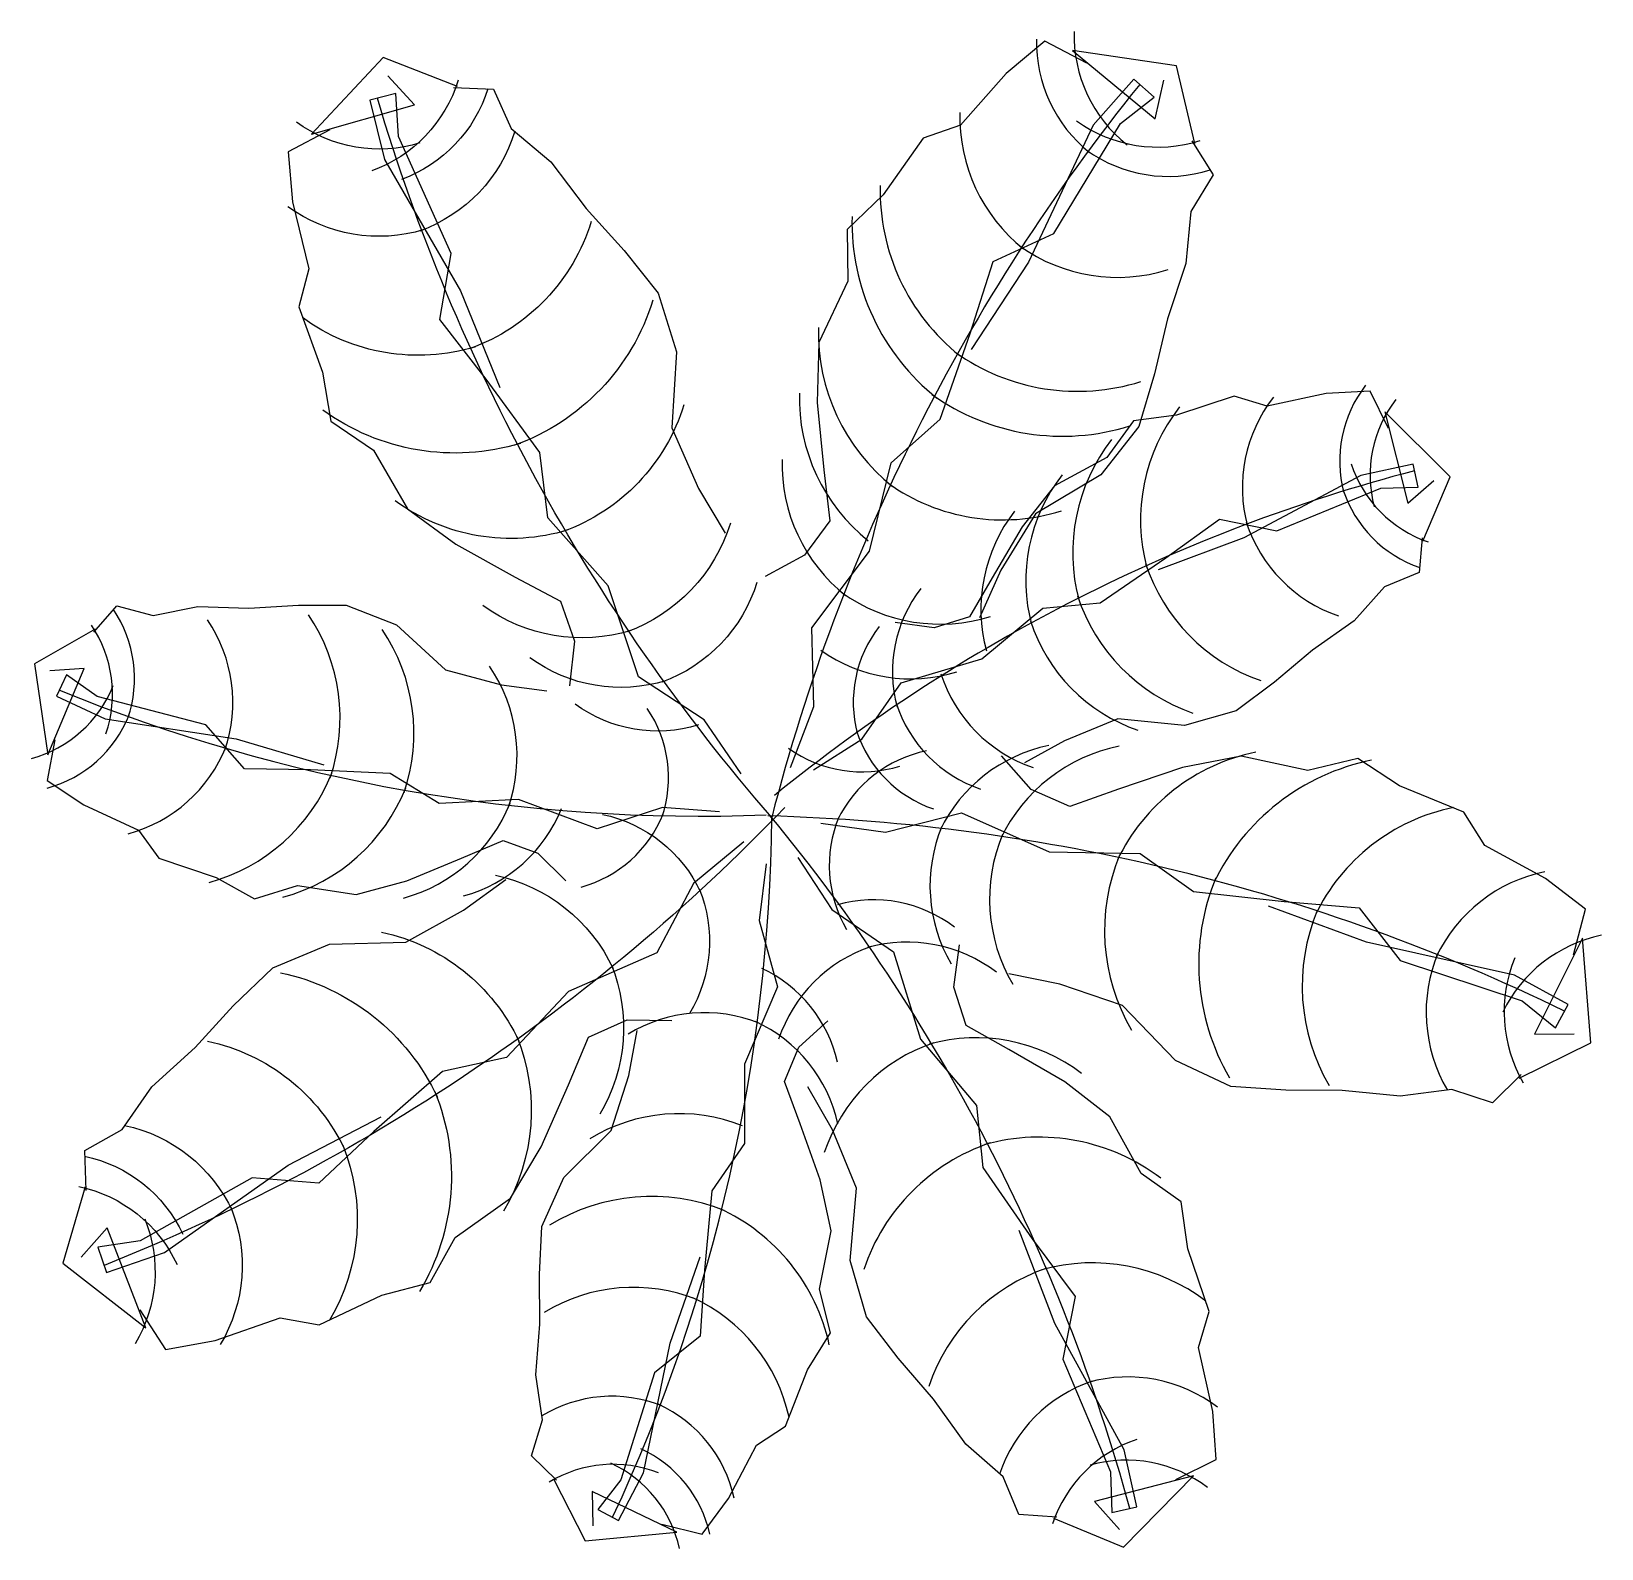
# Model space of a CAD drawing. Extents: x -224759 to -221969, y 38942 to 41638.
import ezdxf

# ---------------------------------------------------------------- set-up
doc = ezdxf.new("R2010")
doc.units = 0
doc.header["$LTSCALE"] = 100
doc.header["$MEASUREMENT"] = 0
doc.layers.get('0').update_dxf_attribs({"linetype": 'CONTINUOUS'})

msp = doc.modelspace()

# ---------------------------------------------------------------- linework, layer by layer
for p, q in [((-222958.2, 41620.8), (-223027.1, 41563.7)), ((-222883.6, 41582), (-222958.2, 41620.8)), ((-222724.2, 41577.1), (-222909, 41604.5)), ((-222909, 41604.5), (-222761.9, 41483.2)), ((-224133.9, 41592.3), (-224261.5, 41455.7)), ((-224002, 41540.7), (-224133.9, 41592.3)), ((-222691.7, 41439.2), (-222724.2, 41577.1)), ((-224078.1, 41507.9), (-224125.8, 41559.2)), ((-223027.1, 41563.7), (-223108.3, 41472)), ((-222799.9, 41553.3), (-222872.1, 41471.8)), ((-222764.2, 41521.7), (-222799.9, 41553.3)), ((-222761.9, 41483.2), (-222746.7, 41551.6)), ((-224111.1, 41527.8), (-224157.3, 41516.4)), ((-224157.3, 41516.4), (-224131.3, 41410.7)), ((-224106.4, 41451.9), (-224111.1, 41527.8)), ((-224008.7, 41539), (-223937.7, 41535.5)), ((-223937.7, 41535.5), (-223906.5, 41466.1)), ((-222824, 41474.7), (-222764.2, 41521.7)), ((-224261.5, 41455.7), (-224078.1, 41507.9)), ((-224228.5, 41463.8), (-224302.9, 41424.5)), ((-223906.5, 41466.1), (-223835.8, 41406.4)), ((-223108.3, 41472), (-223174.4, 41448.7)), ((-222872.1, 41471.8), (-222987.5, 41228.6)), ((-222942.4, 41279.5), (-222824, 41474.7)), ((-224013, 41243.6), (-224106.4, 41451.9)), ((-223174.4, 41448.7), (-223245.4, 41348)), ((-222696.8, 41443.8), (-222659.4, 41383.3)), ((-224302.9, 41424.5), (-224295, 41335.3)), ((-224131.3, 41410.7), (-223996.7, 41177.6)), ((-223835.8, 41406.4), (-223773.3, 41323.7)), ((-222659.4, 41383.3), (-222698.8, 41318.3)), ((-223245.4, 41348), (-223309.2, 41286.3)), ((-224295, 41335.3), (-224265.7, 41216.4)), ((-223773.3, 41323.7), (-223705.9, 41249.2)), ((-222698.8, 41318.3), (-222707.7, 41226.1)), ((-223309.2, 41286.3), (-223308.5, 41194.7)), ((-223050.2, 41229.6), (-222942.4, 41279.5)), ((-224033.2, 41126.5), (-224013, 41243.6)), ((-223705.9, 41249.2), (-223645, 41173.1)), ((-224265.7, 41216.4), (-224284, 41148.8)), ((-223090.7, 41101.8), (-223050.2, 41229.6)), ((-222987.5, 41228.6), (-223088.9, 41073)), ((-222707.7, 41226.1), (-222740.3, 41127.8)), ((-223308.5, 41194.7), (-223359.7, 41085.6)), ((-223996.7, 41177.6), (-223926.3, 41005.7)), ((-223645, 41173.1), (-223612.4, 41069)), ((-224284, 41148.8), (-224241.5, 41033.1)), ((-223951, 41020.6), (-224033.2, 41126.5)), ((-222740.3, 41127.8), (-222763.3, 41029.9)), ((-223144.1, 40949.1), (-223090.7, 41101.8)), ((-223612.4, 41069), (-223621.1, 40933.7)), ((-223359.7, 41085.6), (-223362.9, 40979.3)), ((-224241.5, 41033.1), (-224226.9, 40945.6)), ((-223855.7, 40889.9), (-223951, 41020.6)), ((-222763.3, 41029.9), (-222791.4, 40936.6)), ((-222621.6, 40990.4), (-222724, 40956.5)), ((-222563, 40972.5), (-222621.6, 40990.4)), ((-222458.2, 40994.8), (-222563, 40972.5)), ((-222380, 40999.2), (-222458.2, 40994.8)), ((-222347.7, 40933), (-222380, 40999.2)), ((-223362.9, 40979.3), (-223350.8, 40859.5)), ((-222724, 40956.5), (-222800.9, 40946.2)), ((-222238, 40846.8), (-222353.9, 40962.2)), ((-222353.9, 40962.2), (-222313.3, 40800.3)), ((-224226.9, 40945.6), (-224151.2, 40894.2)), ((-223621.1, 40933.7), (-223573.6, 40826.3)), ((-223231, 40871.6), (-223144.1, 40949.1)), ((-222791.4, 40936.6), (-222858.5, 40850.6)), ((-222800.9, 40946.2), (-222848, 40881.4)), ((-224151.2, 40894.2), (-224090.4, 40790)), ((-223841.2, 40774.3), (-223855.7, 40889.9)), ((-222848, 40881.4), (-222940.8, 40831.2)), ((-223350.8, 40859.5), (-223340.5, 40768.5)), ((-223269.7, 40714.9), (-223231, 40871.6)), ((-222858.5, 40850.6), (-222974.8, 40780.9)), ((-222396.8, 40849.5), (-222604.5, 40738.3)), ((-222303.7, 40869.3), (-222396.8, 40849.5)), ((-222295, 40828.5), (-222303.7, 40869.3)), ((-222286.8, 40732.8), (-222238, 40846.8)), ((-223573.6, 40826.3), (-223526, 40746.9)), ((-222940.8, 40831.2), (-222998.3, 40758)), ((-222546.3, 40750.7), (-222361.5, 40826.6)), ((-222361.5, 40826.6), (-222295, 40828.5)), ((-222313.3, 40800.3), (-222267.1, 40840.6)), ((-224090.4, 40790), (-224004.8, 40727)), ((-223734.3, 40653.5), (-223841.2, 40774.3)), ((-223340.5, 40768.5), (-223385, 40708)), ((-222974.8, 40780.9), (-223036.2, 40680.8)), ((-222743, 40702.7), (-222648.1, 40771.7)), ((-222648.1, 40771.7), (-222546.3, 40750.7)), ((-222998.3, 40758), (-223052.1, 40667.4)), ((-222604.5, 40738.3), (-222756.8, 40681.6)), ((-222288, 40738.7), (-222293.1, 40676.7)), ((-224004.8, 40727), (-223899.4, 40668.9)), ((-223385, 40708), (-223455, 40670)), ((-223372.3, 40578.6), (-223269.7, 40714.9)), ((-223036.2, 40680.8), (-223074.5, 40596.5)), ((-222860, 40623), (-222743, 40702.7)), ((-222293.1, 40676.7), (-222354.7, 40651.4)), ((-223899.4, 40668.9), (-223818.6, 40625.7)), ((-223680.4, 40491.6), (-223734.3, 40653.5)), ((-223052.1, 40667.4), (-223092.1, 40598)), ((-222354.7, 40651.4), (-222408.8, 40591.2)), ((-223818.6, 40625.7), (-223794.1, 40554.7)), ((-222961.5, 40613.6), (-222860, 40623)), ((-224648.2, 40570.9), (-224606.9, 40617.4)), ((-224606.9, 40617.4), (-224542.5, 40600.7)), ((-224542.5, 40600.7), (-224463, 40616.3)), ((-224463, 40616.3), (-224372.4, 40613.7)), ((-224372.4, 40613.7), (-224284.6, 40618.9)), ((-224284.6, 40618.9), (-224199.4, 40618.8)), ((-224199.4, 40618.8), (-224110.4, 40584.1)), ((-223092.1, 40598), (-223154.9, 40578.6)), ((-223070.1, 40523.5), (-222961.5, 40613.6)), ((-224645.7, 40576.3), (-224753.1, 40514.5)), ((-224110.4, 40584.1), (-224022.9, 40504)), ((-223368.7, 40439), (-223372.3, 40578.6)), ((-223154.9, 40578.6), (-223223.9, 40588.2)), ((-222408.8, 40591.2), (-222482.9, 40538.9)), ((-223794.1, 40554.7), (-223802.6, 40475.5)), ((-222482.9, 40538.9), (-222550, 40482)), ((-224753.1, 40514.5), (-224729.8, 40352.7)), ((-223213.3, 40480.9), (-223070.1, 40523.5)), ((-224729.8, 40352.7), (-224665, 40506.5)), ((-224665, 40506.5), (-224726.1, 40502)), ((-224696.6, 40494.9), (-224714.1, 40457.1)), ((-224642.2, 40456.5), (-224696.6, 40494.9)), ((-224022.9, 40504), (-223923.5, 40477.6)), ((-223563.4, 40415.3), (-223680.4, 40491.6)), ((-222550, 40482), (-222618.2, 40430.9)), ((-224714.1, 40457.1), (-224627.7, 40417)), ((-224448.9, 40406.2), (-224642.2, 40456.5)), ((-223923.5, 40477.6), (-223843.3, 40466.7)), ((-223283.3, 40380.7), (-223213.3, 40480.9)), ((-223410.3, 40330.4), (-223368.7, 40439)), ((-222618.2, 40430.9), (-222710.2, 40405.3)), ((-224627.7, 40417), (-224394.9, 40381.2)), ((-224380.1, 40328.3), (-224448.9, 40406.2)), ((-223497.7, 40319.4), (-223563.4, 40415.3)), ((-222828.3, 40416.7), (-222923.5, 40378.1)), ((-222710.2, 40405.3), (-222828.3, 40416.7)), ((-224717.2, 40379.7), (-224731.1, 40307.3)), ((-224394.9, 40381.2), (-224239.1, 40335.1)), ((-223369, 40326), (-223283.3, 40380.7)), ((-222923.5, 40378.1), (-222994.3, 40338.7)), ((-222982.8, 40291.3), (-223035.4, 40351.1)), ((-222609.1, 40350.8), (-222713.4, 40330.3)), ((-222491.2, 40325.3), (-222609.1, 40350.8)), ((-222402.1, 40346.4), (-222491.2, 40325.3)), ((-222327.8, 40298), (-222402.1, 40346.4)), ((-224262.8, 40326.4), (-224380.1, 40328.3)), ((-224121.4, 40319.9), (-224262.8, 40326.4)), ((-224034.6, 40266.5), (-224121.4, 40319.9)), ((-222713.4, 40330.3), (-222827.4, 40291.7)), ((-224731.1, 40307.3), (-224665.9, 40264)), ((-222913.8, 40261.4), (-222982.8, 40291.3)), ((-222827.4, 40291.7), (-222913.8, 40261.4)), ((-222213.8, 40251.2), (-222327.8, 40298)), ((-224665.9, 40264), (-224568.7, 40218.9)), ((-223893.6, 40273.3), (-224034.6, 40266.5)), ((-223753.5, 40221.5), (-223893.6, 40273.3)), ((-223637.4, 40259.6), (-223753.5, 40221.5)), ((-223536, 40251.9), (-223637.4, 40259.6)), ((-223356.5, 40231.7), (-223241.4, 40215.4)), ((-223241.4, 40215.4), (-223106.1, 40250.1)), ((-223106.1, 40250.1), (-222950.3, 40180.4)), ((-222176.3, 40192), (-222213.8, 40251.2)), ((-224568.7, 40218.9), (-224532.6, 40169.3)), ((-223994.5, 40169.1), (-223920.8, 40200.6)), ((-223920.8, 40200.6), (-223858.9, 40178.4)), ((-223858.9, 40178.4), (-223809.5, 40129.3)), ((-223493, 40198.4), (-223582.6, 40124.3)), ((-222950.3, 40180.4), (-222789, 40177.6)), ((-222789, 40177.6), (-222694, 40110.2)), ((-222068.8, 40133.3), (-222176.3, 40192)), ((-224532.6, 40169.3), (-224430.4, 40135)), ((-224091.9, 40129), (-223994.5, 40169.1)), ((-223453.1, 40159.2), (-223465.7, 40058.3)), ((-223397.2, 40170.7), (-223336.7, 40077.9)), ((-224430.4, 40135), (-224362.7, 40097)), ((-224362.7, 40097), (-224286.1, 40120.6)), ((-224286.1, 40120.6), (-224181.7, 40105)), ((-224181.7, 40105), (-224091.9, 40129)), ((-223990.9, 40076.9), (-223916.2, 40131.5)), ((-223582.6, 40124.3), (-223647.9, 40000.9)), ((-221997.7, 40078.9), (-222068.8, 40133.3)), ((-222694, 40110.2), (-222533.2, 40092.2)), ((-222533.2, 40092.2), (-222399.6, 40081.3)), ((-224093.6, 40019.8), (-223990.9, 40076.9)), ((-223336.7, 40077.9), (-223226.9, 40002.7)), ((-222386.7, 40019.9), (-222560.9, 40084.1)), ((-222399.6, 40081.3), (-222326.9, 39987.3)), ((-222019, 39997.5), (-221997.7, 40078.9)), ((-223465.7, 40058.3), (-223433.4, 39940.5)), ((-224329.8, 39974.3), (-224229.1, 40016.2)), ((-224229.1, 40016.2), (-224093.6, 40019.8)), ((-223120, 39940.2), (-223110.1, 40015.5)), ((-222123.8, 39961.7), (-222386.7, 40019.9)), ((-222002.7, 40027.3), (-222088.1, 39856.8)), ((-221988.1, 39841), (-222002.7, 40027.3)), ((-223647.9, 40000.9), (-223804.3, 39932.5)), ((-223226.9, 40002.7), (-223179, 39847.4)), ((-222326.9, 39987.3), (-222110.3, 39915.5)), ((-224400.1, 39906.8), (-224329.8, 39974.3)), ((-222931.5, 39945.2), (-223022.1, 39963.7)), ((-222028.3, 39909.5), (-222123.8, 39961.7)), ((-223804.3, 39932.5), (-223914.9, 39815.1)), ((-223433.4, 39940.5), (-223492, 39803.1)), ((-223098.1, 39872), (-223120, 39940.2)), ((-222820.2, 39907.7), (-222931.5, 39945.2)), ((-224468.2, 39832.9), (-224400.1, 39906.8)), ((-222726.3, 39809.9), (-222820.2, 39907.7)), ((-222110.3, 39915.5), (-222051.1, 39867.6)), ((-222051.1, 39867.6), (-222028.3, 39909.5)), ((-223769, 39851.1), (-223700.4, 39881.9)), ((-223700.4, 39881.9), (-223620.8, 39880.6)), ((-223395.5, 39833.2), (-223344, 39880.1)), ((-223022.1, 39829.2), (-223098.1, 39872)), ((-223804.6, 39766.7), (-223769, 39851.1)), ((-223697.5, 39783.2), (-223682.7, 39862.8)), ((-223179, 39847.4), (-223079.8, 39730)), ((-222115.3, 39778.6), (-221988.1, 39841)), ((-222088.1, 39856.8), (-222018, 39857.3)), ((-224544.9, 39763.2), (-224468.2, 39832.9)), ((-223914.9, 39815.1), (-224028.7, 39790.2)), ((-223420.7, 39772.4), (-223395.5, 39833.2)), ((-222922.9, 39771.6), (-223022.1, 39829.2)), ((-224028.7, 39790.2), (-224150.2, 39683.4)), ((-223492, 39803.1), (-223492.1, 39662)), ((-222627.5, 39763.6), (-222726.3, 39809.9)), ((-222112, 39784.6), (-222162.6, 39734.6)), ((-224597.9, 39687.3), (-224544.9, 39763.2)), ((-223852.9, 39656.4), (-223804.6, 39766.7)), ((-223728.8, 39685.3), (-223697.5, 39783.2)), ((-223392.9, 39697.3), (-223420.7, 39772.4)), ((-223335.8, 39686.3), (-223379.5, 39762.9)), ((-222842.7, 39709.7), (-222922.9, 39771.6)), ((-222530.2, 39757.1), (-222627.5, 39763.6)), ((-222429.8, 39756.5), (-222530.2, 39757.1)), ((-222326.6, 39746.6), (-222429.8, 39756.5)), ((-222234.8, 39758.5), (-222326.6, 39746.6)), ((-222162.6, 39734.6), (-222234.8, 39758.5)), ((-223079.8, 39730), (-223068.5, 39619.6)), ((-224302.4, 39623.7), (-224137.6, 39709.4)), ((-222787.1, 39609.2), (-222842.7, 39709.7)), ((-224664.2, 39650), (-224597.9, 39687.3)), ((-224150.2, 39683.4), (-224248.2, 39592)), ((-223813, 39601.7), (-223728.8, 39685.3)), ((-223357.5, 39598), (-223392.9, 39697.3)), ((-223292.9, 39582.9), (-223335.8, 39686.3)), ((-224661.3, 39579), (-224664.2, 39650)), ((-223907.9, 39565.4), (-223852.9, 39656.4)), ((-223492.1, 39662), (-223549.7, 39577.9)), ((-224522.3, 39468.5), (-224302.4, 39623.7)), ((-223068.5, 39619.6), (-222980.5, 39493.1)), ((-224366.7, 39601.5), (-224565.6, 39489.6)), ((-224248.2, 39592), (-224366.7, 39601.5)), ((-223852, 39514.6), (-223813, 39601.7)), ((-223338, 39507.1), (-223357.5, 39598)), ((-222716.1, 39558.6), (-222787.1, 39609.2)), ((-224663.5, 39585.4), (-224702.9, 39449.4)), ((-224006.1, 39495.5), (-223907.9, 39565.4)), ((-223549.7, 39577.9), (-223563.1, 39437)), ((-223304.1, 39454.2), (-223292.9, 39582.9)), ((-222704.1, 39474.9), (-222716.1, 39558.6)), ((-224624, 39512.6), (-224670.7, 39460.5)), ((-224555.3, 39334.7), (-224624, 39512.6)), ((-223856.3, 39429.5), (-223852, 39514.6)), ((-223358.6, 39403.6), (-223338, 39507.1)), ((-222940.4, 39342.6), (-223003.7, 39507.8)), ((-224565.6, 39489.6), (-224640.8, 39478)), ((-224640.8, 39478), (-224625.2, 39433)), ((-224050.5, 39415.4), (-224006.1, 39495.5)), ((-222980.5, 39493.1), (-222904.5, 39390.5)), ((-224702.9, 39449.4), (-224555.3, 39334.7)), ((-224625.2, 39433), (-224522.3, 39468.5)), ((-223624.2, 39307.7), (-223570.6, 39461.1)), ((-223275.2, 39354.4), (-223304.1, 39454.2)), ((-222666, 39363.9), (-222704.1, 39474.9)), ((-223855.3, 39341.5), (-223856.3, 39429.5)), ((-223563.1, 39437), (-223570.7, 39319.9)), ((-224136.3, 39393), (-224050.5, 39415.4)), ((-223338.8, 39326), (-223358.6, 39403.6)), ((-224566.4, 39366.9), (-224520.5, 39296.3)), ((-224247.6, 39340.1), (-224136.3, 39393)), ((-222904.5, 39390.5), (-222926.3, 39279.3)), ((-224432.4, 39312.3), (-224316.6, 39352.3)), ((-224316.6, 39352.3), (-224247.6, 39340.1)), ((-223862.4, 39251.1), (-223855.3, 39341.5)), ((-223218.9, 39280.6), (-223275.2, 39354.4)), ((-222817.2, 39117.7), (-222940.4, 39342.6)), ((-222685, 39299.9), (-222666, 39363.9)), ((-224520.5, 39296.3), (-224432.4, 39312.3)), ((-223570.7, 39319.9), (-223651.9, 39254.9)), ((-223380.1, 39260.2), (-223338.8, 39326)), ((-223671.4, 39076.9), (-223624.2, 39307.7)), ((-222659.6, 39186), (-222685, 39299.9)), ((-223651.9, 39254.9), (-223711.6, 39064.4)), ((-223419.3, 39159.8), (-223380.1, 39260.2)), ((-223156.2, 39208.2), (-223218.9, 39280.6)), ((-222926.3, 39279.3), (-222841.8, 39079)), ((-223850.7, 39171), (-223862.4, 39251.1)), ((-223098.5, 39128.1), (-223156.2, 39208.2)), ((-223870.6, 39107.5), (-223850.7, 39171)), ((-222654, 39100.9), (-222659.6, 39186)), ((-223470.6, 39126.2), (-223419.3, 39159.8)), ((-223520.4, 39031.3), (-223470.6, 39126.2)), ((-223032.4, 39069.7), (-223098.5, 39128.1)), ((-222794.6, 39016.4), (-222817.2, 39117.7)), ((-223826.1, 39064), (-223870.6, 39107.5)), ((-222725.7, 39065), (-222654, 39100.9)), ((-223831.4, 39066.7), (-223775, 38956.4)), ((-223711.6, 39064.4), (-223752.6, 39011.9)), ((-223715.6, 38992.5), (-223671.4, 39076.9)), ((-223004.2, 39002.9), (-223032.4, 39069.7)), ((-222694.1, 39072), (-222869.9, 39026.2)), ((-222841.8, 39079), (-222838.9, 39006.6)), ((-222818.5, 38944.7), (-222694.1, 39072)), ((-223612.2, 38971.8), (-223762.6, 39044.1)), ((-223762.6, 39044.1), (-223761.1, 38982.8)), ((-223566.9, 38968.3), (-223520.4, 39031.3)), ((-223752.6, 39011.9), (-223715.6, 38992.5)), ((-222936.7, 38998.1), (-223004.2, 39002.9)), ((-222869.9, 39026.2), (-222825.6, 38976.3)), ((-222838.9, 39006.6), (-222794.6, 39016.4)), ((-223638.5, 38985.7), (-223566.9, 38968.3)), ((-222943, 38996.7), (-222818.5, 38944.7)), ((-223775, 38956.4), (-223612.2, 38971.8))]:
    msp.add_line(p, q)
for centre, major_axis, start_param, end_param in [((-222656.9, 41632.1), (-176.4, 176.4), 0.760159, 1.684713), ((-222723.5, 41618.5), (-176.4, 176.4), 0.760159, 1.684713), ((-220112.5, 39385.1), (2432, 2432), 1.677498, 2.104505), ((-222809.9, 41486.5), (-211.7, 211.7), 0.760159, 1.684713), ((-222756.9, 41682.3), (-176.4, 176.4), 1.736406, 2.66096), ((-222739.2, 41630.3), (-176.4, 176.4), 1.736406, 2.66096), ((-222876.6, 41355.3), (264.6, 264.6), 2.330955, 3.255509), ((-222901.7, 41299.4), (282.3, 282.3), 2.330955, 3.255509), ((-222828.7, 41500.7), (211.7, 211.7), 3.307202, 4.231756), ((-223011.3, 41103.2), (-247, 247), 0.760159, 1.684713), ((-222900.2, 41373.1), (264.6, 264.6), 3.307202, 4.231756), ((-223070.1, 40987.4), (-229.4, 229.4), 0.760159, 1.684713), ((-222926.9, 41318.3), (-282.3, 282.3), 1.736406, 2.66096), ((-222345.4, 40827.6), (-185.2, 185.2), 0.124017, 1.04857), ((-222216, 40875.5), (154.4, 154.4), 1.694813, 2.619367), ((-222162, 40850.5), (154.4, 154.4), 1.694813, 2.619367), ((-222460.6, 40769.9), (231.6, 231.6), 1.694813, 2.619367), ((-222581.2, 40712.1), (231.6, 231.6), 1.694813, 2.619367), ((-223125.9, 40870.4), (-211.7, 211.7), 0.760159, 1.684713), ((-221539.3, 37946.3), (2128, 2128), 1.041356, 1.468363), ((-222686.5, 40662.5), (-216.1, 216.1), 0.124017, 1.04857), ((-222206.3, 40937.8), (-154.4, 154.4), 1.100264, 2.024817), ((-223033.4, 41119.8), (-247, 247), 1.736406, 2.66096), ((-222220.9, 40892.1), (154.4, 154.4), 2.67106, 3.595614), ((-222788, 40611.5), (200.7, 200.7), 1.694813, 2.619367), ((-222351.3, 40847.4), (185.2, 185.2), 2.67106, 3.595614), ((-222467.9, 40794.6), (231.6, 231.6), 2.67106, 3.595614), ((-223144.7, 40884.6), (-211.7, 211.7), 1.736406, 2.66096), ((-222988.9, 40500.9), (-169.8, 169.8), 0.124017, 1.04857), ((-222588.6, 40736.9), (231.6, 231.6), 2.67106, 3.595614), ((-224794, 40488.6), (-154.4, 154.4), 3.59778, 4.522334), ((-224537.9, 40418.1), (231.6, 231.6), 5.168576, 6.09313), ((-224833.1, 40460.8), (-154.4, 154.4), 3.59778, 4.522334), ((-224662.9, 40446), (185.2, 185.2), 5.168576, 6.09313), ((-224406.8, 40391.9), (231.6, 231.6), 5.168576, 6.09313), ((-223080.3, 40446.7), (154.4, 154.4), 1.694813, 2.619367), ((-222693.3, 40685.6), (-216.1, 216.1), 1.100264, 2.024817), ((-223196.9, 40762.4), (-194.1, 194.1), 1.736406, 2.66096), ((-224179.8, 40351.4), (200.7, 200.7), 5.168576, 6.09313), ((-222894, 40578), (185.2, 185.2), 2.67106, 3.595614), ((-224816.1, 40557.2), (154.4, 154.4), 4.192329, 5.116883), ((-223570.2, 43253.4), (-2128, 2128), 1.968076, 2.395083), ((-223845.3, 40312.6), (-154.4, 154.4), 3.59778, 4.522334), ((-222994.3, 40519.1), (169.8, 169.8), 2.67106, 3.595614), ((-224788, 40504.7), (154.4, 154.4), 4.192329, 5.116883), ((-223085.2, 40463.2), (154.4, 154.4), 2.67106, 3.595614), ((-224655.7, 40465.4), (185.2, 185.2), 4.192329, 5.116883), ((-223283, 40547.3), (158.8, 158.8), 3.307202, 4.231756), ((-223123.9, 40139.8), (158.8, 158.8), 0.985148, 1.909702), ((-222896.7, 40100.3), (194.1, 194.1), 0.985148, 1.909702), ((-222766.6, 40074.9), (-211.7, 211.7), -0.585648, 0.338905), ((-222514.2, 40015.2), (247, 247), 0.985148, 1.909702), ((-222298.5, 39952.1), (282.3, 282.3), 0.985148, 1.909702), ((-224529, 40442.4), (-231.6, 231.6), 2.621533, 3.546087), ((-224397.8, 40416.1), (-231.6, 231.6), 2.621533, 3.546087), ((-224172, 40372.4), (-200.7, 200.7), 2.621533, 3.546087), ((-222162.9, 39916.8), (-247, 247), -0.585648, 0.338905), ((-224060, 40355), (-185.2, 185.2), 2.621533, 3.546087), ((-223839.3, 40328.7), (-154.4, 154.4), 2.621533, 3.546087), ((-226452.7, 40271.8), (-2128, 2128), 3.489955, 3.916963), ((-223542.3, 36806.2), (-2432, 2432), -1.239106, -0.812098), ((-225969.2, 38154), (-2316.9, 2316.9), 4.192429, 4.619437), ((-223116.7, 40156), (-158.8, 158.8), 0.390599, 1.315152), ((-222887.8, 40120.1), (194.1, 194.1), 1.961395, 2.885949), ((-222757, 40096.5), (-211.7, 211.7), 0.390599, 1.315152), ((-222502.9, 40040.4), (-247, 247), 0.390599, 1.315152), ((-222285.6, 39980.9), (282.3, 282.3), 1.961395, 2.885949), ((-222015.1, 39876), (194.1, 194.1), 0.985148, 1.909702), ((-223262.8, 39857.6), (168.1, 168.1), 0.133498, 1.058051), ((-222151.7, 39941.9), (247, 247), 1.961395, 2.885949), ((-223183.1, 39764.7), (-184.9, 184.9), -0.461052, 0.463502), ((-223202.8, 39758.6), (184.9, 184.9), 0.133498, 1.058051), ((-221919.5, 39787.7), (176.4, 176.4), 0.985148, 1.909702), ((-222006.2, 39895.8), (-194.1, 194.1), 0.390599, 1.315152), ((-221892.9, 39896.3), (-176.4, 176.4), 0.390599, 1.315152), ((-223561.3, 39755), (-169.8, 169.8), 4.143413, 5.067966), ((-223562.7, 39632.8), (-185.2, 185.2), -1.163526, -0.238972), ((-223581.7, 39640.9), (-185.2, 185.2), 4.143413, 5.067966), ((-223057, 39548.3), (218.5, 218.5), 1.109745, 2.034298), ((-223080.3, 39541.1), (-218.5, 218.5), -1.437299, -0.512745), ((-223608, 39409.7), (-216.1, 216.1), -1.163526, -0.238972), ((-222968.6, 39317), (252.1, 252.1), 0.133498, 1.058051), ((-222941.8, 39325.3), (252.1, 252.1), 1.109745, 2.034298), ((-223656.9, 39218.7), (247, 247), 0.407271, 1.331824), ((-223682.3, 39229.5), (-247, 247), 4.143413, 5.067966), ((-222873.9, 39117.5), (235.3, 235.3), 0.133498, 1.058051), ((-222848.8, 39125.3), (235.3, 235.3), 1.109745, 2.034298), ((-223689.1, 39101), (216.1, 216.1), 0.407271, 1.331824), ((-223711.2, 39110.4), (-216.1, 216.1), 4.143413, 5.067966), ((-222810.3, 38986), (-184.9, 184.9), -1.437299, -0.512745), ((-222790.6, 38992), (-184.9, 184.9), -0.461052, 0.463502), ((-223727.3, 38973), (169.8, 169.8), 0.407271, 1.331824), ((-223744.7, 38980.5), (169.8, 169.8), 5.714209, 6.638762), ((-223766.8, 38921.1), (-154.4, 154.4), 4.143413, 5.067966), ((-222719.1, 38911.1), (168.1, 168.1), 1.109745, 2.034298), ((-223725.2, 38873.9), (-154.4, 154.4), -1.163526, -0.238972), ((-223820.6, 38895.6), (154.4, 154.4), 5.714209, 6.638762), ((-222813.6, 38862), (168.1, 168.1), 0.133498, 1.058051)]:
    msp.add_ellipse(centre, major_axis=major_axis, ratio=1, start_param=start_param, end_param=end_param)
at = {"extrusion": (0, 0, -1)}
for centre, major_axis, start_param, end_param in [((-224239.1, 41625.1), (-176.4, 176.4), 2.655582, 3.580136), ((-220846.4, 42496.4), (-2432, 2432), 4.782832, 5.20984), ((-224186.3, 41610.1), (-176.4, 176.4), 2.655582, 3.580136), ((-224141, 41678.9), (176.4, 176.4), 2.061033, 2.985586), ((-224162.1, 41541.9), (194.1, 194.1), 1.084786, 2.009339), ((-224141.6, 41548.8), (194.1, 194.1), 2.061033, 2.985586), ((-224097.9, 41403.5), (-247, 247), 2.655582, 3.580136), ((-224036.1, 41278.4), (282.3, 282.3), 1.084786, 2.009339), ((-224071.7, 41412.2), (247, 247), 2.061033, 2.985586), ((-224006.2, 41288.4), (-282.3, 282.3), 3.631829, 4.556383), ((-223933.2, 41078), (247, 247), 1.084786, 2.009339), ((-223907.1, 41086.7), (-247, 247), 3.631829, 4.556383), ((-223803, 40852.8), (211.7, 211.7), 1.084786, 2.009339), ((-223732, 40740.4), (194.1, 194.1), 1.084786, 2.009339), ((-223780.5, 40860.2), (211.7, 211.7), 2.061033, 2.985586), ((-223711.4, 40747.2), (-194.1, 194.1), 3.631829, 4.556383), ((-223646.1, 40644.7), (176.4, 176.4), 2.061033, 2.985586), ((-225901.5, 42641.3), (-2432, 2432), 3.121202, 3.548209), ((-223795.7, 40003.1), (-176.4, 176.4), 0.993951, 1.918505), ((-223996.5, 39846.1), (211.7, 211.7), -0.576845, 0.347708), ((-223803.5, 40021.1), (176.4, 176.4), 0.399402, 1.323955), ((-224209, 39695.9), (-247, 247), 0.993951, 1.918505), ((-224006, 39867.7), (211.7, 211.7), 0.399402, 1.323955), ((-224399.2, 39575.2), (-282.3, 282.3), 0.993951, 1.918505), ((-224518.2, 39502.4), (247, 247), -0.576845, 0.347708), ((-224220, 39721.2), (-247, 247), 1.970198, 2.894752), ((-224411.9, 39604.1), (-282.3, 282.3), 1.970198, 2.894752), ((-224650.2, 39425.8), (-194.1, 194.1), 0.993951, 1.918505), ((-224529.2, 39527.6), (-247, 247), 1.970198, 2.894752), ((-224715.9, 39395.6), (-176.4, 176.4), 0.993951, 1.918505), ((-224726.1, 39341.7), (-176.4, 176.4), 0.993951, 1.918505), ((-224658.9, 39445.7), (-194.1, 194.1), 1.970198, 2.894752), ((-224788.6, 39434.5), (176.4, 176.4), 0.399402, 1.323955)]:
    msp.add_ellipse(centre, major_axis=major_axis, ratio=1, start_param=start_param, end_param=end_param, dxfattribs=at)

doc.saveas('drawing.dxf')
